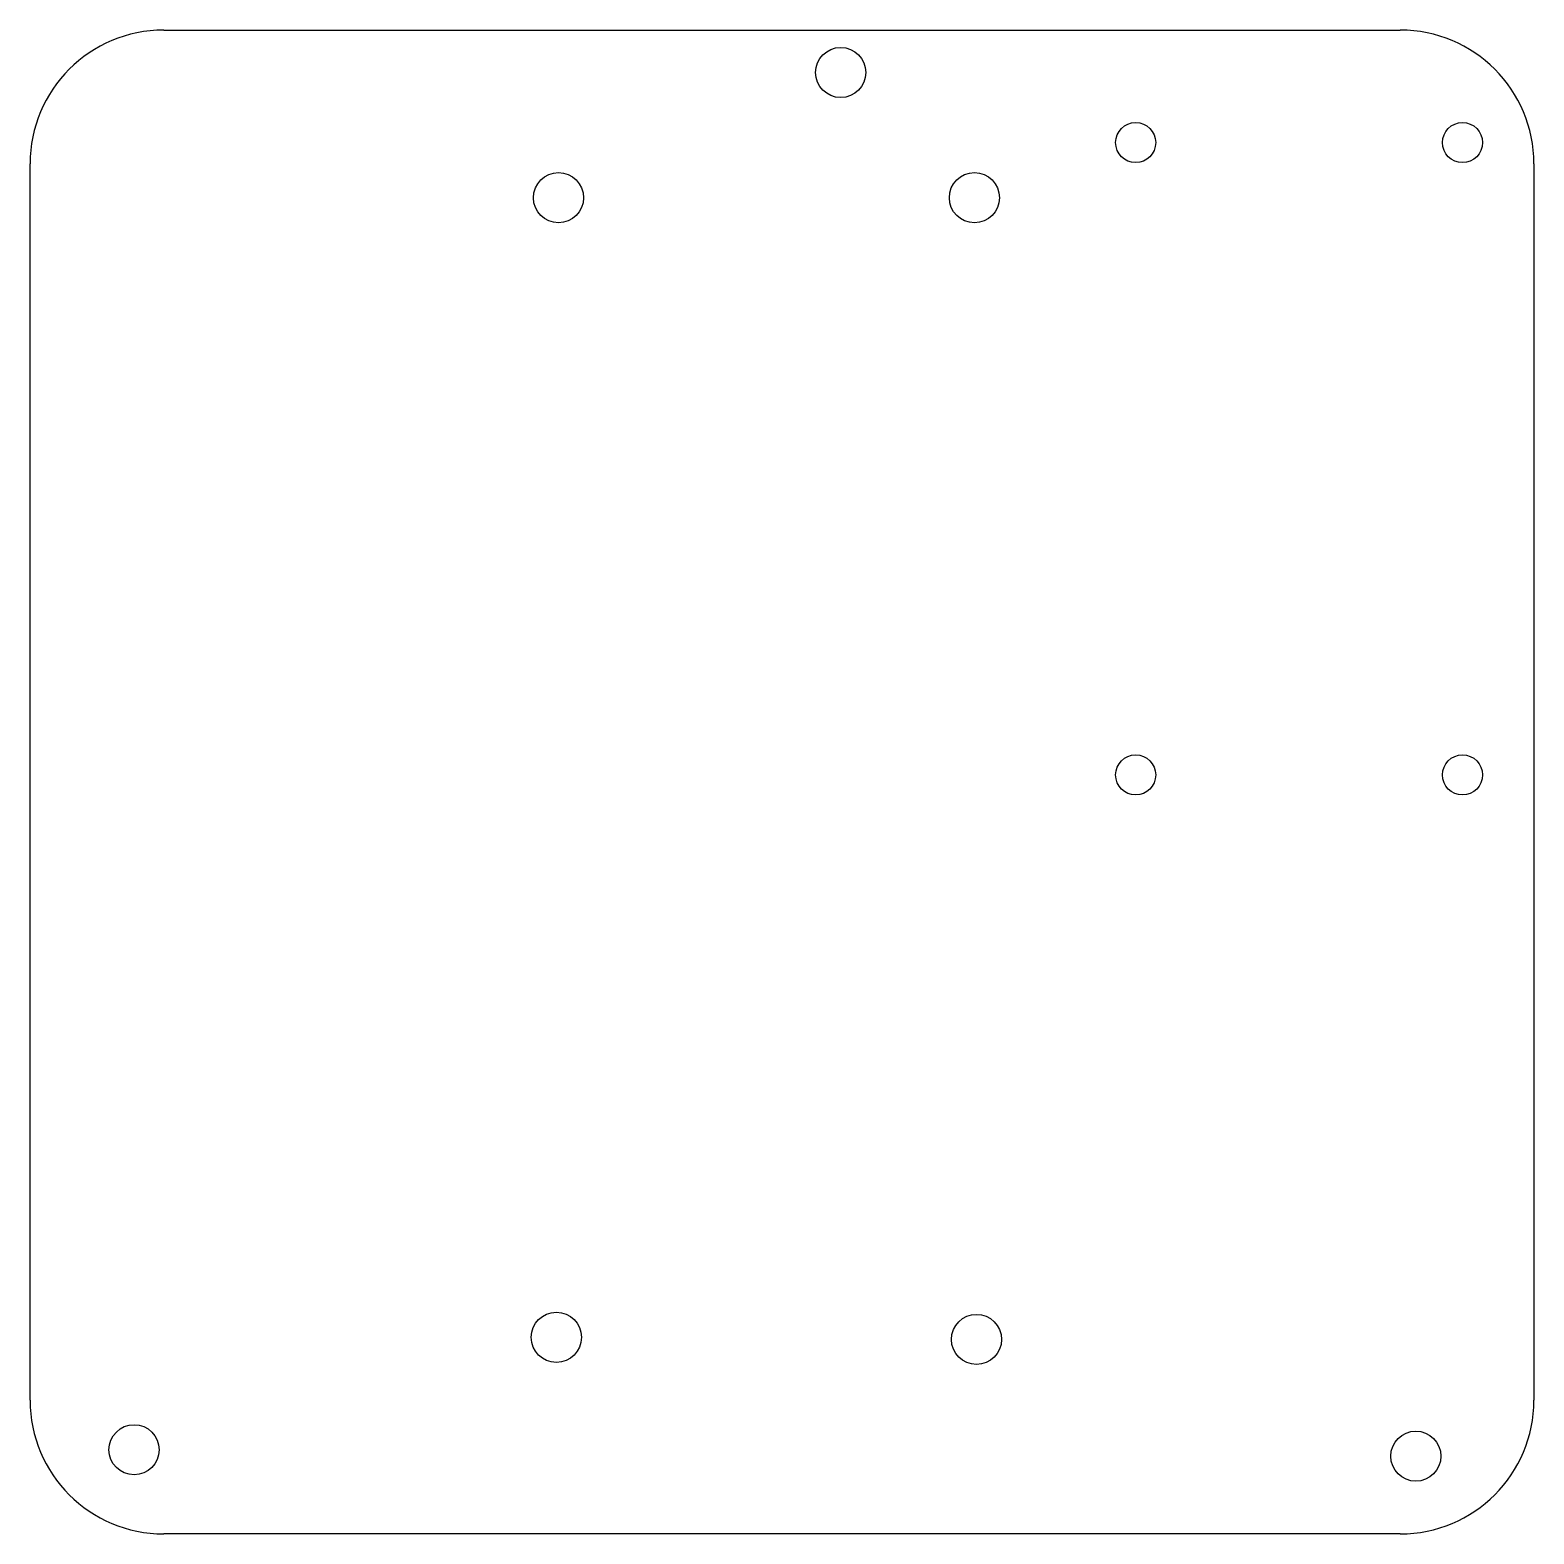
# Model space of a CAD drawing. Header units: millimetres. Extents: x 0 to 90, y -90 to 0.
import ezdxf

# ---------------------------------------------------------------- set-up
doc = ezdxf.new("R2010")
doc.units = ezdxf.units.MM

msp = doc.modelspace()

# ---------------------------------------------------------------- linework, layer by layer
for points in [[(8, 0), (82, 0)], [(0, -82), (0, -8)], [(90, -8), (90, -82)], [(82, -90), (8, -90)]]:
    msp.add_lwpolyline(points)
for centre, radius in [((48.514, -2.54), 1.5), ((66.167, -6.731), 1.2), ((85.725, -6.731), 1.2), ((31.623, -10.033), 1.5), ((56.515, -10.033), 1.5), ((66.167, -44.577), 1.2), ((85.725, -44.577), 1.2), ((31.496, -78.232), 1.5), ((56.642, -78.359), 1.5), ((6.223, -84.963), 1.5), ((82.931, -85.344), 1.5)]:
    msp.add_circle(centre, radius)
for centre, start, end in [((8, -8), 90, 180), ((82, -8), 0, 90), ((8, -82), 180, 270), ((82, -82), 270, 0)]:
    msp.add_arc(centre, 8, start, end)

doc.saveas('drawing.dxf')
